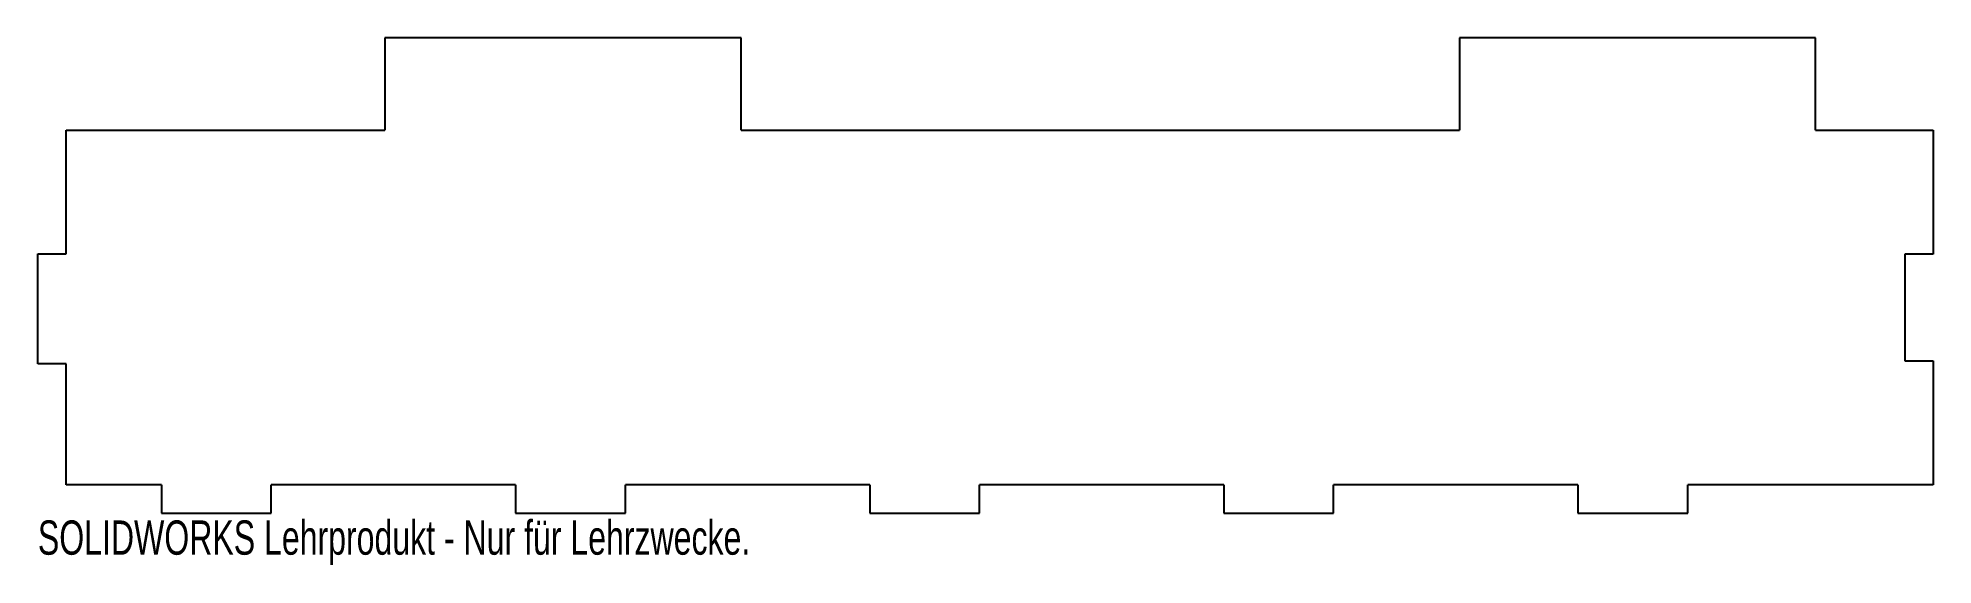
# Model space of a CAD drawing. Header units: millimetres. Extents: x 0 to 268, y -11 to 63.
import ezdxf

# ---------------------------------------------------------------- set-up
doc = ezdxf.new("R2010")
doc.units = ezdxf.units.MM
doc.styles.add('SLDTEXTSTYLE0', font='TXT', dxfattribs={"width": 0.7})

msp = doc.modelspace()

# ---------------------------------------------------------------- linework, layer by layer
at = {"color": 7, "linetype": 'Continuous', "lineweight": 25}
for p, q in [((49, 63), (49, 50)), ((99.3, 63), (49, 63)), ((99.3, 50), (99.3, 63)), ((200.7, 63), (200.7, 50)), ((251, 63), (200.7, 63)), ((251, 50), (251, 63)), ((4, 32.55), (4, 50)), ((4, 50), (49, 50)), ((99.3, 50), (200.7, 50)), ((251, 50), (267.59, 50)), ((267.59, 50), (267.59, 32.5)), ((0, 32.55), (4, 32.55)), ((0, 17.05), (0, 32.55)), ((263.59, 32.5), (263.59, 17.5)), ((267.59, 32.5), (263.59, 32.5)), ((4, 17.05), (0, 17.05)), ((4, 0), (4, 17.05)), ((263.59, 17.5), (267.59, 17.5)), ((267.59, 17.5), (267.59, 0)), ((17.45, 0), (4, 0)), ((17.45, 0), (17.45, -4)), ((32.95, -4), (32.95, 0)), ((67.45, 0), (32.95, 0)), ((67.45, 0), (67.45, -4)), ((82.95, -4), (82.95, 0)), ((117.45, 0), (82.95, 0)), ((117.45, 0), (117.45, -4)), ((132.95, -4), (132.95, 0)), ((167.45, 0), (132.95, 0)), ((167.45, 0), (167.45, -4)), ((182.95, -4), (182.95, 0)), ((217.45, 0), (182.95, 0)), ((217.45, 0), (217.45, -4)), ((232.95, -4), (232.95, 0)), ((267.59, 0), (232.95, 0)), ((17.45, -4), (32.95, -4)), ((67.45, -4), (82.95, -4)), ((117.45, -4), (132.95, -4)), ((167.45, -4), (182.95, -4)), ((217.45, -4), (232.95, -4))]:
    msp.add_line(p, q, dxfattribs=at)

# ---------------------------------------------------------------- texts
at = {"color": 7, "linetype": 'Continuous', "insert": (0, -5.02), "char_height": 4.8336, "attachment_point": 1, "style": 'SLDTEXTSTYLE0'}
msp.add_mtext('SOLIDWORKS Lehrprodukt - Nur für Lehrzwecke.', dxfattribs=at)

doc.saveas('drawing.dxf')
